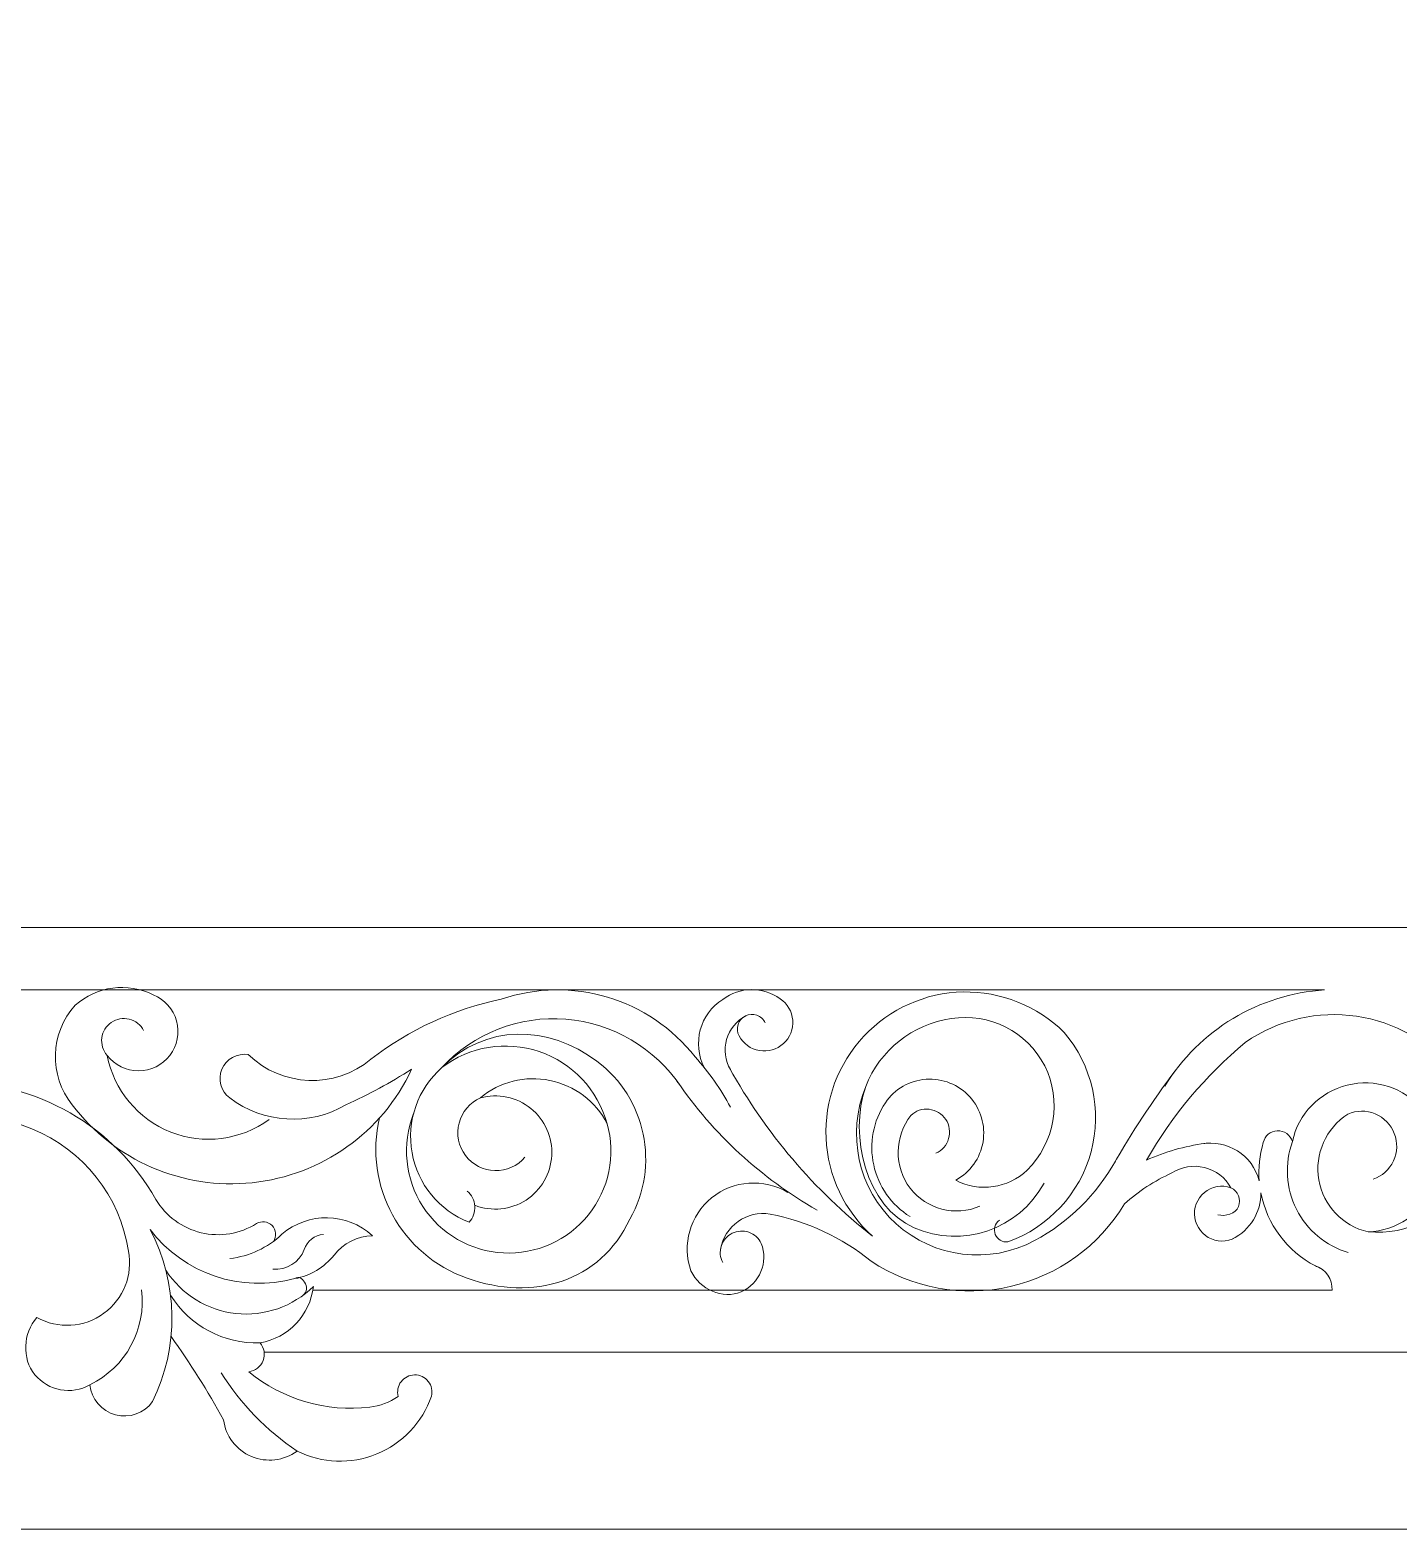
# Model space of a CAD drawing. Header units: millimetres. Extents: x 3998 to 4242, y 1224 to 1504.
# Drawn here: x 4045.3 to 4112.1, y 1381.6 to 1454.8 of the extents above; entities that cross this region are included whole.
import ezdxf

# ---------------------------------------------------------------- set-up
doc = ezdxf.new("R2010")
doc.units = ezdxf.units.MM
doc.header["$MEASUREMENT"] = 0
doc.layers.add('SITARA ALL', color=18, linetype='Continuous', true_color=0x000000)

msp = doc.modelspace()

# ---------------------------------------------------------------- linework, layer by layer
at = {"layer": 'SITARA ALL', "lineweight": 9}
for points, knots in [([(4241.836, 1503.572), (4241.836, 1503.572), (3997.836, 1503.572), (3997.836, 1503.572), (3997.836, 1503.572), (3997.836, 1381.572), (3997.836, 1381.572), (3997.836, 1381.572), (4241.836, 1381.572), (4241.836, 1381.572), (4241.836, 1381.572), (4241.836, 1503.572), (4241.836, 1503.572)], [0, 0, 0, 0, 0.25, 0.25, 0.25, 0.5, 0.5, 0.5, 0.75, 0.75, 0.75, 1, 1, 1, 1]), ([(4111.123, 1488.496), (4111.335, 1488.656), (4111.414, 1488.939), (4111.315, 1489.186), (4111.215, 1489.433), (4110.972, 1489.583), (4110.708, 1489.551), (4108.717, 1488.838), (4107.202, 1487.193), (4106.655, 1485.15), (4106.108, 1483.107), (4106.587, 1480.938), (4107.956, 1479.325), (4109.07, 1478.158), (4110.56, 1477.422), (4112.164, 1477.248), (4112.164, 1477.248), (4059.552, 1477.248), (4059.552, 1477.248), (4059.552, 1477.248), (4059.552, 1474.206), (4059.552, 1474.206), (4059.552, 1474.206), (4212.579, 1474.206), (4212.579, 1474.206), (4212.579, 1474.206), (4212.579, 1407.559), (4212.579, 1407.559), (4212.579, 1407.559), (4215.621, 1404.566), (4215.621, 1404.566), (4215.621, 1404.566), (4215.621, 1477.248), (4215.621, 1477.248), (4215.621, 1477.248), (4137.877, 1477.248), (4137.877, 1477.248), (4141.087, 1477.452), (4143.996, 1479.203), (4145.677, 1481.946)], [0, 0, 0, 0, 0.071429, 0.071429, 0.071429, 0.142857, 0.142857, 0.142857, 0.214286, 0.214286, 0.214286, 0.285714, 0.285714, 0.285714, 0.357143, 0.357143, 0.357143, 0.428571, 0.428571, 0.428571, 0.5, 0.5, 0.5, 0.571429, 0.571429, 0.571429, 0.642857, 0.642857, 0.642857, 0.714286, 0.714286, 0.714286, 0.785714, 0.785714, 0.785714, 0.857143, 0.857143, 0.857143, 1, 1, 1, 1]), ([(4135.234, 1396.648), (4135.022, 1396.488), (4134.943, 1396.205), (4135.043, 1395.958), (4135.142, 1395.711), (4135.385, 1395.56), (4135.649, 1395.592), (4137.64, 1396.305), (4139.155, 1397.95), (4139.702, 1399.993), (4140.249, 1402.037), (4139.77, 1404.205), (4138.401, 1405.818), (4137.287, 1406.985), (4135.797, 1407.721), (4134.193, 1407.895), (4134.193, 1407.895), (4186.805, 1407.895), (4186.805, 1407.895), (4186.805, 1407.895), (4186.805, 1410.938), (4186.805, 1410.938), (4186.805, 1410.938), (4033.778, 1410.938), (4033.778, 1410.938), (4033.778, 1410.938), (4033.778, 1477.585), (4033.778, 1477.585), (4033.778, 1477.585), (4030.736, 1480.577), (4030.736, 1480.577), (4030.736, 1480.577), (4030.736, 1407.895), (4030.736, 1407.895), (4030.736, 1407.895), (4108.48, 1407.895), (4108.48, 1407.895), (4105.269, 1407.692), (4102.361, 1405.941), (4100.68, 1403.198)], [0, 0, 0, 0, 0.071429, 0.071429, 0.071429, 0.142857, 0.142857, 0.142857, 0.214286, 0.214286, 0.214286, 0.285714, 0.285714, 0.285714, 0.357143, 0.357143, 0.357143, 0.428571, 0.428571, 0.428571, 0.5, 0.5, 0.5, 0.571429, 0.571429, 0.571429, 0.642857, 0.642857, 0.642857, 0.714286, 0.714286, 0.714286, 0.785714, 0.785714, 0.785714, 0.857143, 0.857143, 0.857143, 1, 1, 1, 1]), ([(4056.952, 1401.566), (4055.558, 1400.554), (4053.745, 1400.324), (4052.142, 1400.955), (4050.54, 1401.587), (4049.368, 1403.007), (4049.039, 1404.698), (4049.404, 1404.219), (4049.971, 1403.939), (4050.573, 1403.939), (4051.175, 1403.94), (4051.74, 1404.218), (4052.104, 1404.697), (4052.468, 1405.175), (4052.589, 1405.797), (4052.429, 1406.377), (4052.269, 1406.957), (4051.851, 1407.428), (4051.293, 1407.653), (4050.038, 1408.276), (4048.531, 1408.077), (4047.481, 1407.149), (4046.25, 1405.78), (4046.187, 1403.725), (4047.334, 1402.285), (4049.395, 1399.564), (4052.73, 1398.12), (4056.125, 1398.481), (4059.52, 1398.842), (4062.463, 1400.924), (4063.906, 1404.018), (4062.875, 1403.369), (4061.803, 1402.787), (4060.696, 1402.277), (4058.91, 1401.239), (4056.672, 1401.376), (4055.024, 1402.623), (4054.592, 1402.948), (4054.434, 1403.524), (4054.641, 1404.023), (4054.848, 1404.523), (4055.39, 1404.815), (4055.926, 1404.739), (4057.575, 1403.141), (4060.16, 1403.043), (4061.922, 1404.515), (4063.792, 1405.959), (4065.966, 1406.959), (4068.279, 1407.44), (4071.713, 1408.611), (4075.516, 1407.478), (4077.753, 1404.621), (4078.424, 1403.876), (4079.001, 1403.05), (4079.47, 1402.163)], [0, 0, 0, 0, 0.052632, 0.052632, 0.052632, 0.105263, 0.105263, 0.105263, 0.157895, 0.157895, 0.157895, 0.210526, 0.210526, 0.210526, 0.263158, 0.263158, 0.263158, 0.315789, 0.315789, 0.315789, 0.368421, 0.368421, 0.368421, 0.421053, 0.421053, 0.421053, 0.473684, 0.473684, 0.473684, 0.526316, 0.526316, 0.526316, 0.578947, 0.578947, 0.578947, 0.631579, 0.631579, 0.631579, 0.684211, 0.684211, 0.684211, 0.736842, 0.736842, 0.736842, 0.789474, 0.789474, 0.789474, 0.842105, 0.842105, 0.842105, 0.894737, 0.894737, 0.894737, 1, 1, 1, 1]), ([(4078.199, 1404.097), (4077.586, 1405.274), (4077.98, 1406.725), (4079.101, 1407.434), (4079.925, 1408.055), (4081.059, 1408.065), (4081.896, 1407.462), (4082.252, 1407.224), (4082.479, 1406.836), (4082.511, 1406.409), (4082.543, 1405.981), (4082.374, 1405.561), (4082.057, 1405.273), (4081.74, 1404.985), (4081.308, 1404.859), (4080.886, 1404.931), (4080.464, 1405.003), (4080.097, 1405.268), (4079.894, 1405.645), (4079.802, 1405.815), (4079.783, 1406.014), (4079.841, 1406.198), (4079.899, 1406.382), (4080.03, 1406.535), (4080.202, 1406.621), (4080.375, 1406.708), (4080.575, 1406.72), (4080.757, 1406.656), (4080.939, 1406.592), (4081.087, 1406.456), (4081.168, 1406.281)], [0, 0, 0, 0, 0.090909, 0.090909, 0.090909, 0.181818, 0.181818, 0.181818, 0.272727, 0.272727, 0.272727, 0.363636, 0.363636, 0.363636, 0.454545, 0.454545, 0.454545, 0.545455, 0.545455, 0.545455, 0.636364, 0.636364, 0.636364, 0.727273, 0.727273, 0.727273, 0.818182, 0.818182, 0.818182, 1, 1, 1, 1]), ([(4079.429, 1404.082), (4081.184, 1400.903), (4083.558, 1398.109), (4086.414, 1395.865), (4085.04, 1397.09), (4084.219, 1398.818), (4084.137, 1400.657), (4084.056, 1402.496), (4084.726, 1404.297), (4085.986, 1405.639), (4087.245, 1406.981), (4088.994, 1407.758), (4090.834, 1407.793), (4092.674, 1407.828), (4094.457, 1407.112), (4095.767, 1405.818), (4097.133, 1404.208), (4097.623, 1402.031), (4097.076, 1399.991), (4096.53, 1397.952), (4095.002, 1396.304), (4093.015, 1395.592), (4092.752, 1395.56), (4092.5, 1395.709), (4092.401, 1395.955), (4092.302, 1396.201), (4092.388, 1396.488), (4092.6, 1396.648)], [0, 0, 0, 0, 0.1, 0.1, 0.1, 0.2, 0.2, 0.2, 0.3, 0.3, 0.3, 0.4, 0.4, 0.4, 0.5, 0.5, 0.5, 0.6, 0.6, 0.6, 0.7, 0.7, 0.7, 0.8, 0.8, 0.8, 1, 1, 1, 1]), ([(4102.637, 1400.4), (4101.651, 1400.264), (4100.689, 1399.991), (4099.78, 1399.588), (4101.036, 1401.77), (4102.67, 1403.714), (4104.603, 1405.328), (4107.881, 1407.609), (4112.372, 1406.953), (4114.868, 1403.836), (4116.053, 1402.322), (4116.224, 1400.249), (4115.304, 1398.562), (4114.383, 1396.875), (4112.514, 1395.9), (4110.601, 1396.078), (4111.992, 1396.132), (4113.231, 1396.975), (4113.794, 1398.25), (4114.356, 1399.524), (4114.156, 1400.992), (4113.259, 1402.058), (4112.361, 1403.123), (4110.935, 1403.584), (4109.584, 1403.246), (4108.233, 1402.908), (4107.196, 1401.848), (4106.906, 1400.486), (4106.814, 1400.812), (4106.509, 1401.033), (4106.169, 1401.017), (4105.83, 1401.002), (4105.55, 1400.771), (4105.487, 1400.437), (4105.306, 1399.833), (4105.238, 1399.2), (4105.286, 1398.57), (4104.962, 1399.821), (4103.727, 1400.609), (4102.456, 1400.374)], [0, 0, 0, 0, 0.071429, 0.071429, 0.071429, 0.142857, 0.142857, 0.142857, 0.214286, 0.214286, 0.214286, 0.285714, 0.285714, 0.285714, 0.357143, 0.357143, 0.357143, 0.428571, 0.428571, 0.428571, 0.5, 0.5, 0.5, 0.571429, 0.571429, 0.571429, 0.642857, 0.642857, 0.642857, 0.714286, 0.714286, 0.714286, 0.785714, 0.785714, 0.785714, 0.857143, 0.857143, 0.857143, 1, 1, 1, 1]), ([(4094.779, 1398.455), (4093.551, 1396.194), (4090.795, 1395.25), (4088.438, 1396.284), (4086.082, 1397.318), (4085.244, 1400.746), (4086.077, 1403.181), (4086.768, 1404.955), (4088.363, 1406.22), (4090.248, 1406.491), (4092.11, 1406.798), (4093.957, 1405.863), (4094.813, 1404.181), (4095.669, 1402.499), (4095.298, 1400.418), (4093.953, 1399.093), (4093.019, 1398.2), (4091.617, 1398.003), (4090.472, 1398.602), (4091.179, 1398.991), (4091.669, 1399.682), (4091.801, 1400.477), (4091.933, 1401.272), (4091.697, 1402.081), (4091.155, 1402.677), (4090.612, 1403.273), (4089.825, 1403.588), (4089.021, 1403.53), (4088.217, 1403.473), (4087.486, 1403.054), (4087.034, 1402.387), (4086.441, 1401.493), (4086.236, 1400.397), (4086.464, 1399.349), (4086.692, 1398.302), (4087.33, 1397.393), (4088.24, 1396.826)], [0, 0, 0, 0, 0.076923, 0.076923, 0.076923, 0.153846, 0.153846, 0.153846, 0.230769, 0.230769, 0.230769, 0.307692, 0.307692, 0.307692, 0.384615, 0.384615, 0.384615, 0.461538, 0.461538, 0.461538, 0.538462, 0.538462, 0.538462, 0.615385, 0.615385, 0.615385, 0.692308, 0.692308, 0.692308, 0.769231, 0.769231, 0.769231, 0.846154, 0.846154, 0.846154, 1, 1, 1, 1]), ([(4049.039, 1404.698), (4048.834, 1404.931), (4048.739, 1405.242), (4048.778, 1405.55), (4048.817, 1405.858), (4048.988, 1406.136), (4049.245, 1406.311), (4049.502, 1406.485), (4049.822, 1406.542), (4050.123, 1406.465), (4050.424, 1406.388), (4050.679, 1406.184), (4050.821, 1405.908)], [0, 0, 0, 0, 0.2, 0.2, 0.2, 0.4, 0.4, 0.4, 0.6, 0.6, 0.6, 1, 1, 1, 1]), ([(4185.382, 1406.185), (4185.211, 1406.358), (4185.028, 1406.519), (4184.835, 1406.667), (4186.361, 1405.368), (4187.686, 1403.849), (4188.765, 1402.161), (4189.485, 1400.817), (4190.498, 1399.653), (4191.73, 1398.755), (4192.47, 1398.356), (4193.347, 1398.298), (4194.134, 1398.596), (4194.92, 1398.894), (4195.537, 1399.515), (4195.826, 1400.305), (4195.429, 1399.886), (4194.853, 1399.687), (4194.282, 1399.77), (4193.711, 1399.854), (4193.214, 1400.215), (4192.954, 1400.73), (4192.694, 1401.245), (4192.701, 1401.855), (4192.973, 1402.364), (4193.244, 1402.873), (4193.751, 1403.219), (4194.324, 1403.289), (4195.15, 1403.414), (4195.989, 1403.178), (4196.627, 1402.639), (4197.265, 1402.101), (4197.64, 1401.309), (4197.655, 1400.474), (4198.215, 1402.046), (4199.879, 1402.936), (4201.498, 1402.534), (4202.145, 1402.341), (4202.747, 1402.021), (4203.27, 1401.594), (4204.133, 1402.04), (4205.195, 1401.708), (4205.653, 1400.852), (4206.606, 1399.211), (4206.638, 1397.193), (4205.737, 1395.523), (4204.836, 1393.853), (4203.112, 1392.771), (4201.218, 1392.668), (4199.709, 1392.143), (4198.061, 1392.174), (4196.573, 1392.754), (4197.473, 1392.098), (4198.02, 1391.061), (4198.053, 1389.947), (4198.085, 1389.064), (4197.512, 1388.273), (4196.664, 1388.028), (4195.815, 1387.784), (4194.889, 1388.183), (4194.446, 1388.947), (4194.237, 1389.348), (4194.273, 1389.833), (4194.538, 1390.199), (4194.538, 1390.199), (4056.707, 1390.199), (4056.707, 1390.199)], [0, 0, 0, 0, 0.043478, 0.043478, 0.043478, 0.086957, 0.086957, 0.086957, 0.130435, 0.130435, 0.130435, 0.173913, 0.173913, 0.173913, 0.217391, 0.217391, 0.217391, 0.26087, 0.26087, 0.26087, 0.304348, 0.304348, 0.304348, 0.347826, 0.347826, 0.347826, 0.391304, 0.391304, 0.391304, 0.434783, 0.434783, 0.434783, 0.478261, 0.478261, 0.478261, 0.521739, 0.521739, 0.521739, 0.565217, 0.565217, 0.565217, 0.608696, 0.608696, 0.608696, 0.652174, 0.652174, 0.652174, 0.695652, 0.695652, 0.695652, 0.73913, 0.73913, 0.73913, 0.782609, 0.782609, 0.782609, 0.826087, 0.826087, 0.826087, 0.869565, 0.869565, 0.869565, 0.913043, 0.913043, 0.913043, 1, 1, 1, 1]), ([(4062.338, 1401.649), (4061.549, 1398.328), (4063.395, 1394.947), (4066.615, 1393.815), (4069.836, 1392.683), (4073.1, 1393.616), (4074.562, 1396.701), (4076.035, 1399.311), (4075.348, 1402.608), (4072.955, 1404.413), (4070.563, 1406.217), (4067.479, 1406.233), (4065.375, 1404.099), (4066.927, 1405.775), (4069.161, 1406.647), (4071.438, 1406.466), (4073.715, 1406.285), (4075.792, 1405.058), (4077.06, 1403.158)], [0, 0, 0, 0, 0.142857, 0.142857, 0.142857, 0.285714, 0.285714, 0.285714, 0.428571, 0.428571, 0.428571, 0.571429, 0.571429, 0.571429, 0.714286, 0.714286, 0.714286, 1, 1, 1, 1]), ([(4079.472, 1404.005), (4079.212, 1404.448), (4079.145, 1404.979), (4079.285, 1405.474), (4079.425, 1405.969), (4079.763, 1406.387), (4080.217, 1406.628)], [0, 0, 0, 0, 0.333333, 0.333333, 0.333333, 1, 1, 1, 1]), ([(4066.612, 1398.074), (4066.834, 1397.891), (4066.971, 1397.623), (4066.989, 1397.336), (4067.008, 1397.048), (4066.905, 1396.764), (4066.708, 1396.554), (4065.253, 1397.122), (4064.198, 1398.406), (4063.924, 1399.944), (4063.649, 1401.482), (4064.206, 1403.062), (4065.375, 1404.099), (4066.732, 1405.136), (4068.517, 1405.431), (4070.135, 1404.885), (4071.754, 1404.339), (4072.999, 1403.009), (4073.45, 1401.362), (4073.879, 1399.818), (4073.54, 1398.163), (4072.538, 1396.913), (4071.537, 1395.663), (4069.983, 1394.971), (4068.384, 1395.052), (4066.784, 1395.134), (4065.321, 1395.979), (4064.452, 1397.325), (4063.582, 1398.67), (4063.417, 1400.362), (4064, 1401.854)], [0, 0, 0, 0, 0.090909, 0.090909, 0.090909, 0.181818, 0.181818, 0.181818, 0.272727, 0.272727, 0.272727, 0.363636, 0.363636, 0.363636, 0.454545, 0.454545, 0.454545, 0.545455, 0.545455, 0.545455, 0.636364, 0.636364, 0.636364, 0.727273, 0.727273, 0.727273, 0.818182, 0.818182, 0.818182, 1, 1, 1, 1]), ([(4034.878, 1387.603), (4035.031, 1387.42), (4035.102, 1387.183), (4035.075, 1386.946), (4035.048, 1386.709), (4034.924, 1386.493), (4034.734, 1386.349), (4034.544, 1386.206), (4034.303, 1386.147), (4034.067, 1386.186), (4033.832, 1386.225), (4033.623, 1386.36), (4033.489, 1386.557), (4030.707, 1389.432), (4030.029, 1393.749), (4031.791, 1397.341), (4033.664, 1400.983), (4037.386, 1403.302), (4041.481, 1403.379), (4045.575, 1403.456), (4049.405, 1401.236), (4051.414, 1397.667), (4051.903, 1396.848), (4052.701, 1396.262), (4053.628, 1396.04), (4054.555, 1395.818), (4055.529, 1395.977), (4056.335, 1396.486), (4056.579, 1396.633), (4056.892, 1396.591), (4057.09, 1396.387), (4057.289, 1396.182), (4057.311, 1395.855), (4057.157, 1395.616)], [0, 0, 0, 0, 0.083333, 0.083333, 0.083333, 0.166667, 0.166667, 0.166667, 0.25, 0.25, 0.25, 0.333333, 0.333333, 0.333333, 0.416667, 0.416667, 0.416667, 0.5, 0.5, 0.5, 0.583333, 0.583333, 0.583333, 0.666667, 0.666667, 0.666667, 0.75, 0.75, 0.75, 0.833333, 0.833333, 0.833333, 1, 1, 1, 1]), ([(4073.45, 1401.362), (4072.887, 1402.454), (4071.859, 1403.231), (4070.655, 1403.476), (4069.451, 1403.72), (4068.207, 1403.41), (4067.263, 1402.624), (4068.117, 1402.856), (4069.032, 1402.665), (4069.721, 1402.109), (4070.411, 1401.553), (4070.791, 1400.694), (4070.746, 1399.81), (4070.7, 1398.925), (4070.233, 1398.116), (4069.49, 1397.634), (4068.747, 1397.153), (4067.811, 1397.059), (4066.985, 1397.378)], [0, 0, 0, 0, 0.142857, 0.142857, 0.142857, 0.285714, 0.285714, 0.285714, 0.428571, 0.428571, 0.428571, 0.571429, 0.571429, 0.571429, 0.714286, 0.714286, 0.714286, 1, 1, 1, 1]), ([(4098.268, 1399.539), (4097.349, 1397.894), (4095.978, 1396.546), (4094.319, 1395.654), (4092.116, 1394.472), (4089.408, 1394.802), (4087.554, 1396.478), (4085.699, 1398.155), (4085.122, 1400.871), (4086.077, 1403.181)], [0, 0, 0, 0, 0.25, 0.25, 0.25, 0.5, 0.5, 0.5, 1, 1, 1, 1]), ([(4069.439, 1399.73), (4069.075, 1399.298), (4068.534, 1399.055), (4067.969, 1399.071), (4067.405, 1399.086), (4066.875, 1399.361), (4066.535, 1399.812), (4066.195, 1400.263), (4066.079, 1400.844), (4066.22, 1401.392), (4066.361, 1401.939), (4066.747, 1402.393), (4067.263, 1402.624)], [0, 0, 0, 0, 0.2, 0.2, 0.2, 0.4, 0.4, 0.4, 0.6, 0.6, 0.6, 1, 1, 1, 1]), ([(4058.6, 1392.979), (4058.797, 1393.136), (4058.834, 1393.422), (4058.681, 1393.624), (4058.529, 1393.825), (4058.409, 1393.943), (4058.203, 1393.796), (4055.582, 1393.088), (4052.789, 1394.034), (4051.135, 1396.188), (4052.518, 1393.571), (4052.561, 1390.447), (4051.253, 1387.793), (4050.843, 1387.224), (4050.125, 1386.967), (4049.447, 1387.146), (4048.77, 1387.325), (4048.271, 1387.918), (4048.195, 1388.615), (4047.301, 1388.105), (4046.17, 1388.313), (4045.515, 1389.107), (4044.861, 1389.901), (4044.937, 1391.122), (4045.608, 1391.902), (4046.645, 1391.326), (4047.922, 1391.404), (4048.881, 1392.103), (4049.839, 1392.802), (4050.308, 1393.976), (4050.077, 1395.14), (4049.67, 1397.822), (4047.88, 1400.092), (4045.366, 1401.112), (4042.852, 1402.133), (4040.009, 1401.77), (4037.847, 1400.13), (4037.137, 1399.509), (4036.937, 1398.486), (4037.362, 1397.644), (4037.787, 1396.802), (4038.69, 1396.347), (4039.611, 1396.549), (4039.826, 1395.349), (4039.122, 1394.175), (4037.963, 1393.799), (4036.804, 1393.423), (4035.469, 1394.134), (4034.938, 1395.23), (4034.298, 1396.89), (4034.765, 1398.775), (4036.104, 1399.946)], [0, 0, 0, 0, 0.055556, 0.055556, 0.055556, 0.111111, 0.111111, 0.111111, 0.166667, 0.166667, 0.166667, 0.222222, 0.222222, 0.222222, 0.277778, 0.277778, 0.277778, 0.333333, 0.333333, 0.333333, 0.388889, 0.388889, 0.388889, 0.444444, 0.444444, 0.444444, 0.5, 0.5, 0.5, 0.555556, 0.555556, 0.555556, 0.611111, 0.611111, 0.611111, 0.666667, 0.666667, 0.666667, 0.722222, 0.722222, 0.722222, 0.777778, 0.777778, 0.777778, 0.833333, 0.833333, 0.833333, 0.888889, 0.888889, 0.888889, 1, 1, 1, 1]), ([(4091.648, 1397.333), (4090.446, 1396.818), (4089.048, 1397.179), (4088.246, 1398.212), (4087.445, 1399.245), (4087.476, 1400.732), (4088.273, 1401.768), (4088.515, 1401.995), (4088.844, 1402.103), (4089.173, 1402.065), (4089.502, 1402.027), (4089.798, 1401.844), (4089.981, 1401.568), (4090.164, 1401.292), (4090.217, 1400.95), (4090.124, 1400.632), (4090.032, 1400.314), (4089.802, 1400.052), (4089.5, 1399.917)], [0, 0, 0, 0, 0.142857, 0.142857, 0.142857, 0.285714, 0.285714, 0.285714, 0.428571, 0.428571, 0.428571, 0.571429, 0.571429, 0.571429, 0.714286, 0.714286, 0.714286, 1, 1, 1, 1]), ([(4110.601, 1396.078), (4109.363, 1396.366), (4108.418, 1397.366), (4108.198, 1398.617), (4107.979, 1399.869), (4108.546, 1401.143), (4109.612, 1401.835), (4110.038, 1402.019), (4110.521, 1402.022), (4110.949, 1401.842), (4111.377, 1401.663), (4111.715, 1401.315), (4111.882, 1400.882), (4112.05, 1400.449), (4112.035, 1399.966), (4111.839, 1399.545), (4111.643, 1399.124), (4111.283, 1398.8), (4110.844, 1398.648)], [0, 0, 0, 0, 0.142857, 0.142857, 0.142857, 0.285714, 0.285714, 0.285714, 0.428571, 0.428571, 0.428571, 0.571429, 0.571429, 0.571429, 0.714286, 0.714286, 0.714286, 1, 1, 1, 1]), ([(4109.636, 1395.065), (4108.537, 1395.395), (4107.622, 1396.161), (4107.106, 1397.185), (4106.589, 1398.209), (4106.518, 1399.406), (4106.906, 1400.486)], [0, 0, 0, 0, 0.333333, 0.333333, 0.333333, 1, 1, 1, 1]), ([(4079.094, 1394.579), (4078.962, 1394.829), (4078.937, 1395.121), (4079.023, 1395.39), (4079.11, 1395.66), (4079.302, 1395.883), (4079.555, 1396.009), (4079.808, 1396.136), (4080.101, 1396.155), (4080.368, 1396.063), (4080.635, 1395.971), (4080.854, 1395.773), (4080.975, 1395.518), (4081.336, 1394.595), (4080.903, 1393.551), (4079.994, 1393.155), (4079.086, 1392.758), (4077.969, 1393.282), (4077.538, 1394.174), (4077.094, 1395.459), (4077.499, 1396.885), (4078.552, 1397.744), (4079.605, 1398.604), (4081.109, 1398.699), (4082.279, 1398.006)], [0, 0, 0, 0, 0.111111, 0.111111, 0.111111, 0.222222, 0.222222, 0.222222, 0.333333, 0.333333, 0.333333, 0.444444, 0.444444, 0.444444, 0.555556, 0.555556, 0.555556, 0.666667, 0.666667, 0.666667, 0.777778, 0.777778, 0.777778, 1, 1, 1, 1]), ([(4078.985, 1395.225), (4079.178, 1396.37), (4080.266, 1397.141), (4081.411, 1396.948), (4083.218, 1396.598), (4084.912, 1395.808), (4086.342, 1394.649), (4088.339, 1393.328), (4090.79, 1392.881), (4093.125, 1393.41), (4095.461, 1393.939), (4097.472, 1395.389), (4098.705, 1397.443), (4099.395, 1398.062), (4100.175, 1398.573), (4101.018, 1398.958), (4101.492, 1399.264), (4102.07, 1399.359), (4102.617, 1399.223), (4103.164, 1399.086), (4103.631, 1398.727), (4103.905, 1398.235), (4104.247, 1398.07), (4104.406, 1397.671), (4104.27, 1397.316), (4104.135, 1396.962), (4103.635, 1396.814), (4103.27, 1396.919)], [0, 0, 0, 0, 0.1, 0.1, 0.1, 0.2, 0.2, 0.2, 0.3, 0.3, 0.3, 0.4, 0.4, 0.4, 0.5, 0.5, 0.5, 0.6, 0.6, 0.6, 0.7, 0.7, 0.7, 0.8, 0.8, 0.8, 1, 1, 1, 1]), ([(4059.085, 1393.241), (4059.085, 1393.241), (4108.844, 1393.241), (4108.844, 1393.241), (4108.873, 1393.772), (4108.54, 1394.256), (4108.032, 1394.417), (4106.645, 1395.138), (4105.663, 1396.455), (4105.365, 1397.99), (4105.38, 1397.037), (4104.841, 1396.16), (4103.985, 1395.741)], [0, 0, 0, 0, 0.2, 0.2, 0.2, 0.4, 0.4, 0.4, 0.6, 0.6, 0.6, 1, 1, 1, 1]), ([(4104.261, 1395.898), (4103.885, 1395.618), (4103.39, 1395.556), (4102.956, 1395.734), (4102.522, 1395.911), (4102.212, 1396.308), (4102.141, 1396.771), (4102.07, 1397.235), (4102.247, 1397.702), (4102.607, 1398.001), (4102.967, 1398.301), (4103.463, 1398.389), (4103.905, 1398.235)], [0, 0, 0, 0, 0.2, 0.2, 0.2, 0.4, 0.4, 0.4, 0.6, 0.6, 0.6, 1, 1, 1, 1]), ([(4055.026, 1394.776), (4055.981, 1394.886), (4056.874, 1395.303), (4057.572, 1395.963), (4058.85, 1397.067), (4060.754, 1397.035), (4061.997, 1395.892), (4061.26, 1395.87), (4060.572, 1395.522), (4060.118, 1394.942), (4059.638, 1394.343), (4058.958, 1393.936), (4058.203, 1393.796)], [0, 0, 0, 0, 0.2, 0.2, 0.2, 0.4, 0.4, 0.4, 0.6, 0.6, 0.6, 1, 1, 1, 1]), ([(4057.123, 1394.26), (4057.794, 1394.201), (4058.423, 1394.591), (4058.667, 1395.218), (4058.799, 1395.629), (4059.167, 1395.919), (4059.597, 1395.952)], [0, 0, 0, 0, 0.333333, 0.333333, 0.333333, 1, 1, 1, 1]), ([(4058.31, 1385.379), (4059.526, 1384.774), (4060.943, 1384.721), (4062.2, 1385.235), (4063.457, 1385.749), (4064.429, 1386.772), (4064.873, 1388.055), (4064.936, 1388.307), (4064.879, 1388.574), (4064.718, 1388.778), (4064.557, 1388.983), (4064.313, 1389.101), (4064.053, 1389.098), (4063.793, 1389.096), (4063.549, 1388.973), (4063.392, 1388.766), (4063.235, 1388.558), (4063.183, 1388.292), (4063.251, 1388.041), (4062.833, 1387.765), (4062.36, 1387.586), (4061.864, 1387.518), (4059.742, 1387.267), (4057.608, 1387.894), (4055.958, 1389.254), (4056.273, 1389.291), (4056.541, 1389.499), (4056.655, 1389.795), (4056.769, 1390.09), (4056.712, 1390.422), (4056.504, 1390.661), (4057.888, 1390.899), (4058.949, 1392.018), (4059.11, 1393.413), (4058.11, 1392.428), (4056.72, 1391.945), (4055.325, 1392.097), (4053.929, 1392.249), (4052.671, 1393.027), (4051.906, 1394.204)], [0, 0, 0, 0, 0.071429, 0.071429, 0.071429, 0.142857, 0.142857, 0.142857, 0.214286, 0.214286, 0.214286, 0.285714, 0.285714, 0.285714, 0.357143, 0.357143, 0.357143, 0.428571, 0.428571, 0.428571, 0.5, 0.5, 0.5, 0.571429, 0.571429, 0.571429, 0.642857, 0.642857, 0.642857, 0.714286, 0.714286, 0.714286, 0.785714, 0.785714, 0.785714, 0.857143, 0.857143, 0.857143, 1, 1, 1, 1]), ([(4052.16, 1390.965), (4053.101, 1389.669), (4053.957, 1388.312), (4054.723, 1386.905), (4054.827, 1386.11), (4055.345, 1385.429), (4056.084, 1385.116), (4056.823, 1384.803), (4057.666, 1384.9), (4058.31, 1385.379), (4056.823, 1386.381), (4055.56, 1387.681), (4054.601, 1389.196)], [0, 0, 0, 0, 0.2, 0.2, 0.2, 0.4, 0.4, 0.4, 0.6, 0.6, 0.6, 1, 1, 1, 1])]:
    msp.add_open_spline(points, degree=3, knots=knots, dxfattribs=at)
for points in [[(4098.15, 1399.334), (4099.063, 1400.932), (4100.077, 1402.471), (4101.186, 1403.939)], [(4083.698, 1397.147), (4080.97, 1398.7), (4078.631, 1400.854), (4076.859, 1403.445)], [(4108.236, 1394.33), (4108.168, 1394.358), (4108.1, 1394.387), (4108.032, 1394.417)], [(4050.723, 1393.253), (4050.962, 1391.326), (4049.943, 1389.46), (4048.195, 1388.615)], [(4056.504, 1390.661), (4054.739, 1390.603), (4053.076, 1391.49), (4052.137, 1392.986)]]:
    msp.add_open_spline(points, degree=3, dxfattribs=at)

doc.saveas('drawing.dxf')
